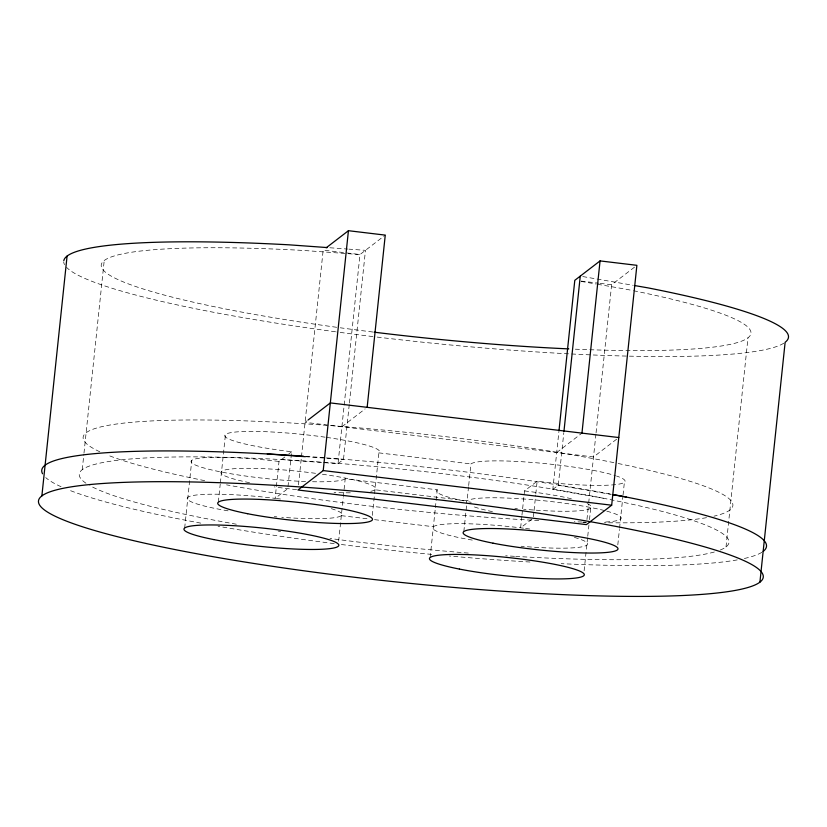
<?xml version="1.0" encoding="UTF-8"?>
<svg xmlns="http://www.w3.org/2000/svg" width="827" height="827" viewBox="0 0 827 827"><rect width="100%" height="100%" fill="white"/><g stroke="black" fill="none" stroke-linecap="round" stroke-linejoin="round"><path stroke-width="0.62" stroke-dasharray="4.13 3.1" d="M82.245 469.653L83.858 454.261M83.982 453.113L104.223 260.536M184.669 527.998L191.771 460.339M218.349 502.103L220.23 484.167M220.364 482.885L225.461 434.444M228.066 510.838A77.852 9.221 6 0 1 190.965 495.962A77.852 9.221 6 0 1 275.143 498.361L279.019 461.456L284.85 456.98M325.073 437.173A77.852 9.221 6 0 0 226.577 433.813A77.852 9.221 6 0 0 291.652 451.749L287.775 488.654L275.143 498.361M298.495 484.891L301.317 458.086M301.452 456.804L323.171 250.116L359.993 254.54L385.258 235.116M281.428 459.574L338.016 463.658L359.993 254.54L303.416 250.447A326.665 38.683 6 0 0 101.752 267.814A326.665 38.683 6 0 0 339.018 327.616M338.016 463.658L343.484 459.461L349.283 404.289M349.418 403.007L365.462 250.333L348.953 249.144M338.636 541.292L343.205 497.844M343.329 496.572L345.21 478.761L437.266 489.811A77.852 9.221 6 0 0 466.511 501.42M372.315 515.397L374.476 494.897M374.61 493.616L378.89 452.865A77.852 9.221 6 0 0 326.283 437.349M430.154 557.47L435.26 508.894M435.395 507.623L437.266 489.811M463.833 531.575L466.666 504.666M468.537 486.824L467.069 500.821L375.013 489.77M468.671 485.552L470.945 463.916A77.852 9.221 6 0 1 533.529 462.551A77.852 9.221 6 0 1 615.484 475.68M521.827 516.379L520.628 527.833L533.26 518.115M521.961 515.107L522.499 510.011M522.633 508.739L524.504 490.928L537.136 481.211A77.852 9.221 6 0 0 610.843 485.025A77.852 9.221 6 0 0 616.549 476.032M533.394 516.844L533.932 511.758M534.066 510.486L535.669 495.218M535.803 493.936L537.136 481.211M603.317 498.216L552.818 489.45L558.887 431.715M552.818 489.45L558.287 485.242L563.818 432.645M586.953 519.511L588.555 504.191M588.69 502.919L595.936 433.999M596.071 432.728L611.629 284.746L634.867 266.873M584.12 570.754L587.615 537.498M587.749 536.227L588.958 524.773M589.496 519.676L590.695 508.223M617.81 544.869L619.423 529.487M619.557 528.205L622.907 496.334M623.041 495.063L624.375 482.337M726.013 546.936L747.99 337.809M307.096 420.788L305.07 422.339L593.528 456.959L618.782 437.545M288.737 453.992L291.652 451.749M341.892 426.763L365.141 408.889M556.695 452.545L580.957 433.896M329.901 247.769L347.681 249.051M305.38 456.7L325.704 458.168M326.975 458.261L343.484 459.461M581.154 281.087L598.924 283.216M600.195 283.372L611.629 284.746M378.89 452.865L470.945 463.916M341.324 515.666L369.452 519.036M374.569 519.656L433.389 526.716M582.787 276.559L633.172 285.305M581.112 281.418L596.267 284.054M597.528 284.271L625.295 289.088A326.665 38.683 6 0 1 632.169 290.453M558.287 485.242L611.194 494.422M574.393 537.416A77.852 9.221 6 0 1 521.031 546.233M472.279 540.093A77.852 9.221 6 0 1 437.297 525.217A77.852 9.221 6 0 1 524.359 528.288M525.6 528.443A77.852 9.221 6 0 1 531.782 529.27M587.108 503.55A77.852 9.221 6 0 1 523.667 509.215M517.371 508.626A77.852 9.221 6 0 1 514.828 508.378M471.194 502.309A77.852 9.221 6 0 1 468.806 501.865M524.504 490.928A77.852 9.221 6 0 1 573.587 499.281M345.21 478.761A77.852 9.221 6 0 1 311.779 481.717M305.566 481.531A77.852 9.221 6 0 1 192.329 463.327A77.852 9.221 6 0 1 279.019 461.456M322.406 474.253A77.852 9.221 6 0 1 369.669 491.548M350.286 492.82A77.852 9.221 6 0 1 334.087 492.489M296.604 489.646A77.852 9.221 6 0 1 274.192 486.865M249.516 482.699A77.852 9.221 6 0 1 228.841 469.26A77.852 9.221 6 0 1 316.276 473.406M606.801 511.169A77.852 9.221 6 0 1 604.961 522.044M585.867 522.168A77.852 9.221 6 0 1 583.397 522.095M582.136 522.054A77.852 9.221 6 0 1 574.351 521.713M492.427 511.644A77.852 9.221 6 0 1 472.083 506.103M466.955 503.229A77.852 9.221 6 0 1 513.774 498.371A77.852 9.221 6 0 1 604.444 510.548M85.946 483.195A326.665 38.683 6 0 1 408.817 469.901A326.665 38.683 6 0 1 720.276 550.017M714.332 552.002A326.665 38.683 6 0 1 515.738 556.385M514.497 556.313A326.665 38.683 6 0 1 505.7 555.765M468.289 553.067A326.665 38.683 6 0 1 329.973 538.48M280.58 531.461A326.665 38.683 6 0 1 278.151 531.089M236.336 524.215A326.665 38.683 6 0 1 89.843 485.594M618.131 463.502A326.665 38.683 6 0 1 713.949 516.182M706.527 517.671A326.665 38.683 6 0 1 604.382 522.726M586.498 522.385A326.665 38.683 6 0 1 582.797 522.282M538.739 520.534A326.665 38.683 6 0 1 226.557 484.849M204.682 480.652A326.665 38.683 6 0 1 107.159 454.902M99.809 451.769A326.665 38.683 6 0 1 225.223 420.302A326.665 38.683 6 0 1 616.787 463.223M331.317 508.657A77.852 9.221 6 0 1 281.769 517.268M276.787 516.865A77.852 9.221 6 0 1 274.295 516.648M276.383 498.516A77.852 9.221 6 0 1 282.596 499.301M761.822 552.312A364.356 43.138 6 0 1 743.153 558.742M737.208 559.9A364.356 43.138 6 0 1 561.202 563.663M530.004 562.019A364.356 43.138 6 0 1 449.464 556.033M431.715 554.4A364.356 43.138 6 0 1 340.641 544.424M334.17 543.608A364.356 43.138 6 0 1 218.059 526.241M200.765 523.129A364.356 43.138 6 0 1 68.569 489.904M61.053 486.721A364.356 43.138 6 0 1 45.754 477.603M305.856 456.359A364.356 43.138 6 0 1 325.114 457.776M326.407 457.879A364.356 43.138 6 0 1 611.101 494.132M783.81 343.195A364.356 43.138 6 0 1 376.843 337.044M372.967 336.579A364.356 43.138 6 0 1 336.806 331.958M335.524 331.782A364.356 43.138 6 0 1 66.563 267.348M64.537 264.64A364.356 43.138 6 0 1 63.731 262.025M633.534 290.732A326.665 38.683 6 0 1 574.052 349.128M372.812 332.009A326.665 38.683 6 0 1 340.3 327.792"/><path stroke-width="1.24" d="M41.867 495.952L67.08 256.081M558.98 430.857L574.796 280.322L600.061 260.908L636.883 265.322L611.68 505.204L586.415 524.618L297.958 489.998L323.223 470.573L348.436 230.702L385.258 235.116L367.157 407.339M563.952 431.363L580.265 276.115M581.96 433.121L600.061 260.908M759.92 582.146A364.356 43.138 6 0 0 264.04 484.705A364.356 43.138 6 0 0 178.715 550.296A364.356 43.138 6 0 0 759.92 582.146L785.133 342.275A364.356 43.138 6 0 0 648.285 287.93L634.433 285.522M326.21 247.79L348.436 230.702M308.109 420.002L330.335 402.914L618.782 437.545M327.358 247.583L289.254 244.833A364.356 43.138 6 0 0 63.793 260.763M267.276 453.951L305.38 456.7M323.223 470.573L611.68 505.204M612.445 494.649L626.308 497.048M42.559 473.757A364.356 43.138 6 0 1 303.302 456.184M613.489 494.587A364.356 43.138 6 0 1 763.156 551.392M568.79 348.891A326.665 38.683 6 0 1 374.114 332.175M213.904 539.607A77.852 9.221 6 0 0 338.098 546.42A77.852 9.221 6 0 0 232.139 525.59A77.852 9.221 6 0 0 213.904 539.607M247.593 513.712A77.852 9.221 6 0 0 371.778 520.524A77.852 9.221 6 0 0 265.818 499.704A77.852 9.221 6 0 0 247.593 513.712M493.078 543.184A77.852 9.221 6 0 0 617.273 549.986A77.852 9.221 6 0 0 511.313 529.166A77.852 9.221 6 0 0 493.078 543.184M459.398 569.079A77.852 9.221 6 0 0 583.583 575.881A77.852 9.221 6 0 0 477.624 555.062A77.852 9.221 6 0 0 459.398 569.079"/></g></svg>
